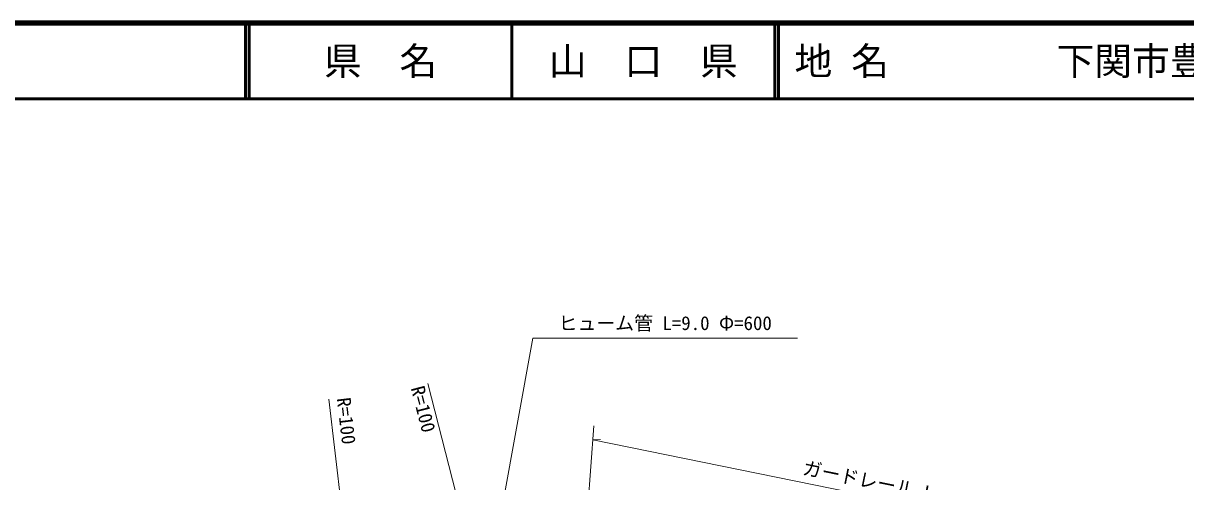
# Model space of a CAD drawing. Units: millimetres, scale not verified. Extents: x 40000 to 680000, y 20000 to 380000.
# Drawn here: x 268369 to 422119, y 319403 to 380000 of the extents above; entities that cross this region are included whole.
import ezdxf
from ezdxf.enums import TextEntityAlignment as Align

# ---------------------------------------------------------------- set-up
doc = ezdxf.new("R2010")
doc.units = ezdxf.units.MM
doc.header["$LTSCALE"] = 1000
for name, color, linetype, lineweight in [('M-STR-HTXT', 7, 'Continuous', 13), ('M-TTL', 2, 'Continuous', 140), ('M-TTL-LINE', 7, 'Continuous', 50)]:
    doc.layers.add(name, color=color, linetype=linetype, lineweight=lineweight)
doc.layers.add('M-TTL-TXT', color=7, linetype='Continuous')
doc.styles.add('ＭＳ ゴシック', font='')
doc.styles.get('ＭＳ ゴシック').set_extended_font_data('MS Gothic')

msp = doc.modelspace()

# ---------------------------------------------------------------- linework, layer by layer
at = {"layer": 'M-STR-HTXT'}
for p, q in [((329616, 304566), (335777, 338398)), ((335777, 338398), (370757, 338398)), ((330577, 298467), (321873, 332368)), ((308785, 330308), (313384, 291037)), ((342146, 303313), (343817, 326807)), ((343685, 324952), (344715, 324998)), ((343685, 324952), (421836, 309073))]:
    msp.add_line(p, q, dxfattribs=at)
at = {"layer": 'M-TTL'}
msp.add_line((680000, 380000), (40000, 380000), dxfattribs=at)
at = {"layer": 'M-TTL-LINE'}
for p, q in [((297750, 380000), (297750, 370000)), ((298250, 380000), (298250, 370000)), ((333000, 380000), (333000, 370000)), ((367750, 380000), (367750, 370000)), ((368250, 380000), (368250, 370000)), ((40000, 370000), (680000, 370000))]:
    msp.add_line(p, q, dxfattribs=at)

# ---------------------------------------------------------------- texts
at = {"layer": 'M-STR-HTXT', "style": 'ＭＳ ゴシック'}
msp.add_text('ヒューム管 L=9.0 Φ=600', height=1833, dxfattribs=at).set_placement((353267, 338898), align=Align.BOTTOM_CENTER)
msp.add_text('R=100', height=1833, rotation=284.4, dxfattribs=at).set_placement((321389, 332243), align=Align.TOP_LEFT)
msp.add_text('R=100', height=1833, rotation=276.68, dxfattribs=at).set_placement((309282, 330366), align=Align.BOTTOM_LEFT)
msp.add_text('ガードレール L=95.0', height=1833, rotation=348.515, dxfattribs=at).set_placement((382860, 317502), align=Align.BOTTOM_CENTER)
at = {"layer": 'M-TTL-TXT', "style": 'ＭＳ ゴシック'}
for s, p in [('県\u3000名', (315625, 375000)), ('山\u3000口\u3000県', (350375, 375000))]:
    msp.add_text(s, height=3666, dxfattribs=at).set_placement(p, align=Align.MIDDLE_CENTER)
for s, p in [('地 名', (370380, 375000)), ('下関市豊田町大字石町', (405024, 375000))]:
    msp.add_text(s, height=3666, dxfattribs=at).set_placement(p, align=Align.MIDDLE_LEFT)

doc.saveas('drawing.dxf')
